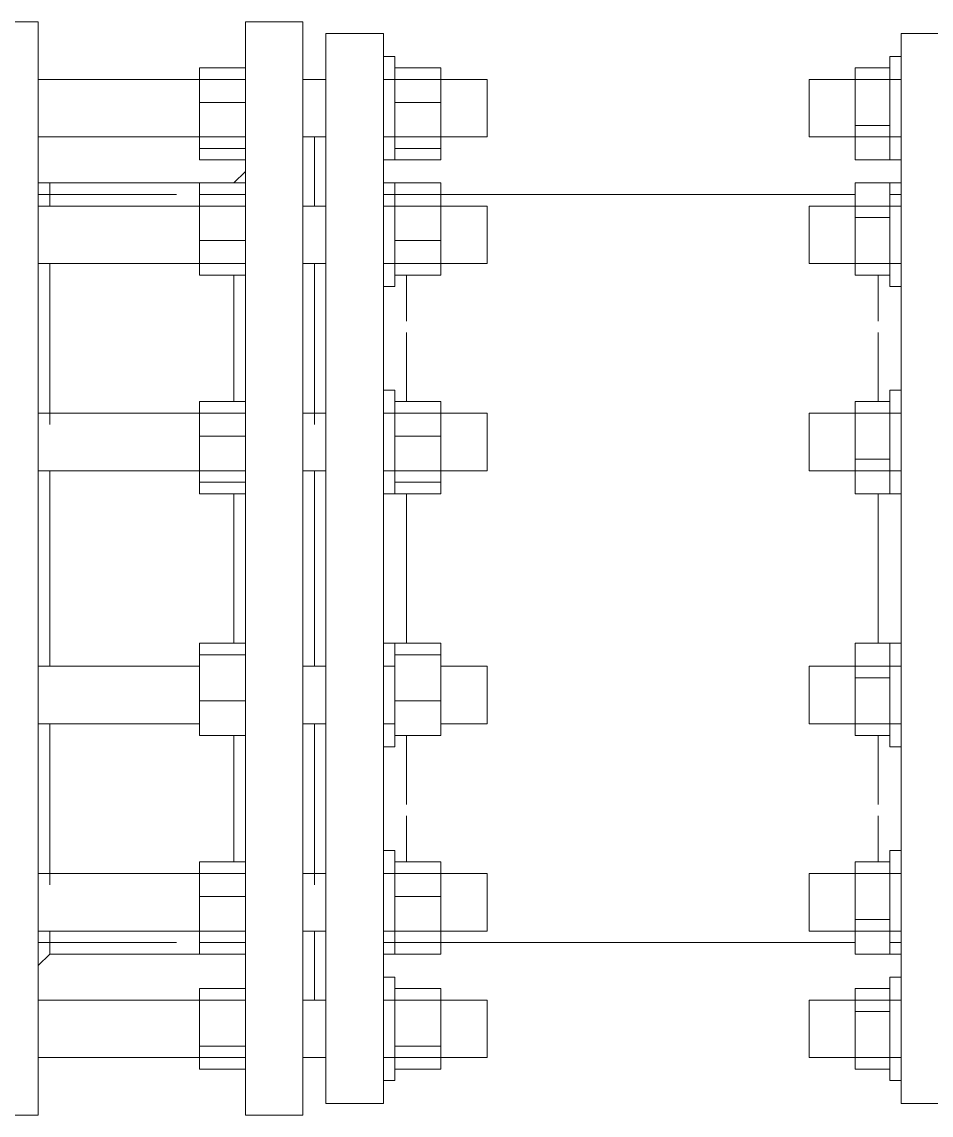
# Model space of a CAD drawing. Extents: x -187 to 52, y -9 to 65.
# Drawn here: x -148.0809 to -147.7466, y 19.7569 to 20.1587 of the extents above; entities that cross this region are included whole.
import ezdxf

# ---------------------------------------------------------------- set-up
doc = ezdxf.new("R2010")
doc.units = 0
doc.header["$MEASUREMENT"] = 0
doc.layers.add('PDF4_Geometría', color=7, linetype='Continuous')

msp = doc.modelspace()

# ---------------------------------------------------------------- linework, layer by layer
at = {"layer": 'PDF4_Geometría', "lineweight": 9}
for points in [[(-148.0156, 20.13751), (-148.0156, 20.14174), (-147.99868, 20.14174), (-147.99868, 20.13751), (-147.99868, 20.13328), (-147.99868, 20.13751), (-147.99868, 20.12906), (-147.99868, 20.11637), (-147.99868, 20.10791), (-147.99868, 20.11214), (-147.99868, 20.10791), (-147.99868, 20.11637), (-147.99868, 20.10791), (-148.0156, 20.10791), (-148.0156, 20.11637), (-148.07481, 20.11637), (-148.07481, 20.12906), (-148.07481, 20.13751), (-148.07481, 20.1502), (-148.07481, 20.15866), (-148.09595, 20.15866)], [(-148.07481, 20.15866), (-148.07481, 20.1502), (-148.07481, 20.13328), (-148.07481, 20.10791), (-148.07481, 20.06985), (-148.07481, 20.02756), (-148.07481, 19.98104), (-148.07481, 19.93452), (-148.07481, 19.888), (-148.07481, 19.84571), (-148.07481, 19.80764), (-148.07481, 19.78227), (-148.07481, 19.76535), (-148.07481, 19.7569), (-148.07481, 19.76535), (-148.07481, 19.77804), (-147.99868, 19.77804), (-147.99868, 19.76535), (-147.99868, 19.7569), (-147.97754, 19.7569), (-147.97754, 19.76535), (-147.97754, 19.77804), (-147.97754, 19.78227)], [(-148.0156, 20.1206), (-148.0156, 20.12483), (-148.0156, 20.12906), (-148.0156, 20.13328), (-148.0156, 20.13751), (-148.07481, 20.13751), (-147.99868, 20.13751), (-147.99868, 20.1502), (-147.99868, 20.15866), (-147.97754, 20.15866), (-147.97754, 20.1502), (-147.97754, 20.13751), (-147.97754, 20.13328), (-147.97754, 20.13751), (-147.97754, 20.12906), (-147.97754, 20.11637), (-147.97331, 20.11637), (-147.96908, 20.11637), (-147.97754, 20.11637), (-147.96908, 20.11637), (-147.96908, 20.11214), (-147.96908, 20.11637), (-147.96908, 20.1206), (-147.96908, 20.12483), (-147.96908, 20.12906), (-147.96908, 20.13328), (-147.96908, 20.13751), (-147.96908, 20.13328)], [(-147.99868, 20.15866), (-147.99868, 20.1502), (-147.99868, 20.13328), (-147.99868, 20.10791), (-147.99868, 20.06985), (-147.99868, 20.02756), (-147.99868, 19.98104), (-147.99868, 19.93452), (-147.99868, 19.888), (-147.99868, 19.84571), (-147.99868, 19.80764), (-147.99868, 19.78227), (-147.99868, 19.76535), (-147.99868, 19.7569)], [(-147.97754, 19.7569), (-147.97754, 19.76535), (-147.97754, 19.78227), (-147.97754, 19.80764), (-147.97754, 19.84571), (-147.97754, 19.888), (-147.97754, 19.93452), (-147.97754, 19.98104), (-147.97754, 20.02756), (-147.97754, 20.06985), (-147.97754, 20.10791), (-147.97754, 20.13328), (-147.97754, 20.1502), (-147.97754, 20.15866)], [(-147.94793, 20.13328), (-147.94793, 20.14174), (-147.94793, 20.14597), (-147.94793, 20.13751), (-147.94793, 20.13328), (-147.94793, 20.13751), (-147.94793, 20.1502), (-147.94793, 20.15443), (-147.96908, 20.15443), (-147.96908, 20.1502), (-147.96908, 20.13751), (-147.97754, 20.13751), (-147.96908, 20.13751)], [(-147.97754, 19.77804), (-147.96908, 19.77804), (-147.96908, 19.76535), (-147.96908, 19.76113), (-147.94793, 19.76113), (-147.94793, 19.76535), (-147.94793, 19.78227), (-147.94793, 19.81187), (-147.94793, 19.84571), (-147.94793, 19.888), (-147.94793, 19.93452), (-147.94793, 19.98104), (-147.94793, 20.02756), (-147.94793, 20.06985), (-147.94793, 20.10368), (-147.94793, 20.13328), (-147.94793, 20.1502), (-147.94793, 20.15443)], [(-147.96908, 20.15443), (-147.96908, 20.1502), (-147.96908, 20.13328), (-147.96908, 20.10368), (-147.96908, 20.06985), (-147.96908, 20.02756), (-147.96908, 19.98104), (-147.96908, 19.93452), (-147.96908, 19.888), (-147.96908, 19.84571), (-147.96908, 19.81187), (-147.96908, 19.78227), (-147.96908, 19.76535), (-147.96908, 19.76113)], [(-147.73225, 20.15443), (-147.75763, 20.15443), (-147.75763, 20.1502), (-147.75763, 20.13328), (-147.75763, 20.10368), (-147.75763, 20.06985), (-147.75763, 20.02756), (-147.75763, 19.98104), (-147.75763, 19.93452), (-147.75763, 19.888), (-147.75763, 19.84571), (-147.75763, 19.81187), (-147.75763, 19.78227), (-147.75763, 19.76535), (-147.75763, 19.76113), (-147.73225, 19.76113)], [(-147.75763, 20.15443), (-147.75763, 20.1502), (-147.75763, 20.13751)], [(-147.94793, 20.13751), (-147.94793, 20.12483), (-147.94793, 20.11637), (-147.94793, 20.10791), (-147.94793, 20.11214), (-147.94793, 20.1206), (-147.94793, 20.13751), (-147.94793, 20.14597), (-147.94793, 20.14174), (-147.94793, 20.13328), (-147.94793, 20.12906), (-147.94793, 20.12483), (-147.94793, 20.1206), (-147.94793, 20.11637), (-147.94793, 20.10791)], [(-147.92679, 20.11214), (-147.92679, 20.10791), (-147.9437, 20.10791), (-147.9437, 20.11214), (-147.9437, 20.10791), (-147.9437, 20.11637), (-147.94793, 20.11637), (-147.90987, 20.11637), (-147.92679, 20.11637), (-147.92679, 20.10791), (-147.9437, 20.10791), (-147.9437, 20.11637), (-147.9437, 20.12483), (-147.9437, 20.13751), (-147.9437, 20.14174), (-147.92679, 20.14174), (-147.92679, 20.13751), (-147.90987, 20.13751), (-147.94793, 20.13751), (-147.9437, 20.13751), (-147.9437, 20.13328), (-147.9437, 20.14174), (-147.9437, 20.14597), (-147.9437, 20.13751)], [(-147.9437, 20.11214), (-147.9437, 20.1206), (-147.9437, 20.13751), (-147.9437, 20.14597), (-147.9437, 20.14174), (-147.9437, 20.12906)], [(-147.76185, 20.13751), (-147.76185, 20.14597), (-147.76185, 20.13751)], [(-147.75763, 20.12483), (-147.75763, 20.13328), (-147.75763, 20.13751), (-147.75763, 20.14597), (-147.75763, 20.14174), (-147.75763, 20.13328), (-147.75763, 20.11637), (-147.75763, 20.10791)], [(-147.75763, 20.13751), (-147.75763, 20.14597), (-147.75763, 20.13751)], [(-148.0156, 20.12906), (-148.0156, 20.14174), (-147.99868, 20.14174), (-147.99868, 20.12906)], [(-147.99868, 20.13328), (-147.99868, 20.14174), (-147.99868, 20.13328)], [(-147.9437, 20.1206), (-147.9437, 20.12483), (-147.9437, 20.12906), (-147.9437, 20.13328), (-147.9437, 20.14174), (-147.92679, 20.14174), (-147.92679, 20.12906)], [(-147.99868, 20.13751), (-147.99868, 20.13328), (-147.99868, 20.12906), (-147.99868, 20.12483), (-147.99868, 20.1206)], [(-147.92679, 20.13751), (-147.92679, 20.13328), (-147.92679, 20.12906), (-147.92679, 20.12483), (-147.92679, 20.1206)], [(-147.77454, 20.11637), (-147.77454, 20.12483), (-147.77454, 20.13328), (-147.77454, 20.13751)], [(-147.76185, 20.12483), (-147.76185, 20.13328), (-147.76185, 20.13751)], [(-147.75763, 20.1206), (-147.75763, 20.11637), (-147.75763, 20.11214), (-147.75763, 20.10791), (-147.75763, 20.11637), (-147.75763, 20.1206), (-147.75763, 20.12483), (-147.75763, 20.12906), (-147.75763, 20.13328), (-147.75763, 20.13751), (-147.75763, 20.13328)], [(-147.77454, 20.1206), (-147.77454, 20.10791), (-147.76185, 20.10791), (-147.76185, 20.1206), (-147.76185, 20.11637)], [(-148.02406, 20.09522), (-148.07481, 20.09522), (-148.07481, 20.10791), (-148.07481, 20.11637), (-147.99868, 20.11637), (-147.99868, 20.10791), (-147.99868, 20.09522), (-147.99868, 20.10368), (-147.99868, 20.09099), (-147.99868, 20.08676)], [(-147.97754, 20.11637), (-147.97754, 20.11214), (-147.97754, 20.09522), (-147.97754, 20.09099)], [(-147.97331, 20.11214), (-147.97331, 20.11637), (-147.97331, 20.11214)], [(-147.96908, 20.11637), (-147.96908, 20.11214), (-147.96908, 20.09522), (-147.96908, 20.09099)], [(-148.0156, 20.11214), (-148.0156, 20.10791), (-147.99868, 20.10791), (-147.99868, 20.11214)], [(-148.07481, 20.10368), (-148.07481, 20.09945), (-148.07058, 20.09945), (-148.00291, 20.09945), (-147.99868, 20.10368)], [(-148.07481, 20.09522), (-148.07481, 20.10368), (-148.07481, 20.09099)], [(-147.9437, 20.09099), (-147.9437, 20.09522), (-147.9437, 20.09945), (-147.9437, 20.09522), (-147.92679, 20.09522), (-147.92679, 20.09945), (-147.9437, 20.09945), (-147.94793, 20.09945), (-147.94793, 20.10368)], [(-147.75763, 20.10368), (-147.75763, 20.09945), (-147.76185, 20.09945), (-147.77454, 20.09945), (-147.77454, 20.08676), (-147.76185, 20.08676), (-147.76185, 20.09945), (-147.77454, 20.09945), (-147.77454, 20.09522), (-147.92679, 20.09522), (-147.92679, 20.07831), (-147.92679, 20.08254)], [(-148.00291, 20.09945), (-147.99868, 20.09945), (-147.99868, 20.09522), (-147.99868, 20.09945), (-147.99868, 20.09522), (-147.99868, 20.09945), (-147.99868, 20.09522), (-147.99868, 20.07831), (-147.99868, 20.09099), (-148.07481, 20.09099), (-148.07481, 20.07831), (-148.07481, 20.07408), (-148.07481, 20.06985), (-147.99868, 20.06985), (-147.99868, 20.07408)], [(-148.07058, 20.09522), (-148.07058, 20.09945), (-148.07058, 20.09522), (-148.07058, 20.09099)], [(-147.99868, 20.00218), (-147.99868, 20.00641), (-147.99868, 19.9895), (-147.99868, 19.99372), (-147.99868, 20.00641), (-147.99868, 20.01487), (-147.99868, 20.01064), (-147.99868, 20.03602), (-147.99868, 20.06562), (-147.99868, 20.06139), (-147.99868, 20.06562), (-147.99868, 20.06139), (-147.99868, 20.06985), (-147.99868, 20.08254), (-147.99868, 20.09522), (-147.99868, 20.09945), (-147.99868, 20.09522), (-147.99868, 20.08254), (-147.99868, 20.06985), (-147.99868, 20.07831), (-147.99868, 20.08254)], [(-147.90987, 20.09099), (-147.94793, 20.09099), (-147.94793, 20.09522), (-147.94793, 20.09945), (-147.94793, 20.09522), (-147.94793, 20.08254), (-147.94793, 20.06985)], [(-147.94793, 20.09945), (-147.94793, 20.09522), (-147.94793, 20.09099), (-147.94793, 20.08676), (-147.94793, 20.07831)], [(-147.9437, 20.06139), (-147.9437, 20.06985), (-147.9437, 20.08254), (-147.9437, 20.09522), (-147.9437, 20.09945), (-147.92679, 20.09945), (-147.92679, 20.09522)], [(-147.9437, 20.09522), (-147.9437, 20.09945), (-147.9437, 20.09522)], [(-147.75763, 20.02333), (-147.75763, 20.01487), (-147.75763, 20.01064), (-147.75763, 20.02756), (-147.75763, 20.04447), (-147.75763, 20.06139), (-147.75763, 20.06985), (-147.75763, 20.06139), (-147.75763, 20.06562), (-147.75763, 20.07831), (-147.75763, 20.09099), (-147.75763, 20.09945), (-147.75763, 20.09522), (-147.76185, 20.09522), (-147.76185, 20.09945), (-147.76185, 20.09099), (-147.76185, 20.07831), (-147.76185, 20.06562), (-147.76185, 20.06139), (-147.76185, 20.06985), (-147.76185, 20.06562), (-147.77454, 20.06562), (-147.77454, 20.06985)], [(-147.76185, 20.09522), (-147.76185, 20.09945), (-147.76185, 20.09522)], [(-147.75763, 20.09099), (-147.75763, 20.09522), (-147.75763, 20.09945)], [(-148.0156, 20.09522), (-148.0156, 20.07831)], [(-147.9437, 20.08254), (-147.9437, 20.07831), (-147.9437, 20.09522), (-147.94793, 20.09522)], [(-147.76185, 20.09099), (-147.76185, 20.09522)], [(-147.75763, 20.09522), (-147.75763, 20.09099), (-147.75763, 20.08254), (-147.75763, 20.07831)], [(-148.0156, 20.08676), (-148.0156, 20.09099)], [(-147.96908, 20.07831), (-147.96908, 20.08676), (-147.96908, 20.09099), (-147.97754, 20.09099), (-147.97754, 20.07831)], [(-147.94793, 20.07408), (-147.94793, 20.06985), (-147.94793, 20.07408), (-147.94793, 20.08676), (-147.94793, 20.09099)], [(-147.9437, 20.08676), (-147.9437, 20.09099), (-147.9437, 20.08676), (-147.9437, 20.07408), (-147.9437, 20.06985), (-147.9437, 20.07408)], [(-147.92679, 20.09099), (-147.92679, 20.08676)], [(-147.76185, 20.07831), (-147.76185, 20.08254), (-147.76185, 20.09099), (-147.76185, 20.08254), (-147.76185, 20.07408), (-147.76185, 20.06985), (-147.75763, 20.06985), (-147.75763, 20.07408), (-147.75763, 20.07831), (-147.75763, 20.08254), (-147.75763, 20.09099), (-147.79146, 20.09099), (-147.79146, 20.08676), (-147.79146, 20.07831), (-147.79146, 20.06985), (-147.79146, 20.07408), (-147.79146, 20.08254), (-147.79146, 20.09099)], [(-147.79146, 20.06985), (-147.77454, 20.06985), (-147.77454, 20.07408), (-147.77454, 20.08254), (-147.77454, 20.09099)], [(-147.77454, 20.08676), (-147.77454, 20.06985), (-147.76185, 20.06985), (-147.76185, 20.08676)], [(-148.0156, 20.06985), (-148.0156, 20.07831), (-148.0156, 20.08254)], [(-147.97754, 20.07408), (-147.97754, 20.06985), (-147.96908, 20.06985), (-147.96908, 20.07408)], [(-147.92679, 20.07408), (-147.92679, 20.06985)], [(-148.07058, 20.06985), (-148.07058, 20.05716), (-148.07058, 20.02756), (-148.07058, 20.01064)], [(-147.97754, 19.90491), (-147.97754, 19.90068), (-147.96908, 19.90068), (-147.96908, 19.90914), (-147.96908, 19.9176), (-147.96908, 19.92183), (-147.97754, 19.92183), (-147.97754, 19.95566), (-147.97754, 19.99372), (-147.96908, 19.99372), (-147.96908, 20.00218), (-147.96908, 20.00641), (-147.96908, 20.01064), (-147.96908, 20.03602), (-147.96908, 20.06985)], [(-147.97754, 20.06985), (-147.97754, 20.03602), (-147.97754, 20.01064), (-147.97754, 20.01487), (-147.97754, 20.00641), (-147.97754, 19.99372), (-147.97754, 19.9895)], [(-147.94793, 20.01064), (-147.94793, 20.02756), (-147.94793, 20.04447), (-147.94793, 20.06139), (-147.94793, 20.06985), (-147.90987, 20.06985)], [(-148.07481, 20.06562), (-148.07481, 20.03602), (-148.07481, 20.01064), (-148.07481, 20.01487), (-148.07481, 20.00641), (-148.07481, 19.99372), (-148.07481, 19.9895)], [(-148.00291, 20.06562), (-148.00291, 20.05716), (-148.00291, 20.02756), (-148.00291, 20.0191)], [(-147.94793, 20.06139), (-147.94793, 20.06562), (-147.94793, 20.06139), (-147.9437, 20.06139), (-147.9437, 20.06562)], [(-147.93948, 20.0487), (-147.93948, 20.05716), (-147.93948, 20.06562)], [(-147.76608, 20.06562), (-147.76608, 20.05716), (-147.76608, 20.0487)], [(-147.76185, 20.06139), (-147.75763, 20.06139)], [(-147.93948, 20.0191), (-147.93948, 20.03179), (-147.93948, 20.04447)], [(-147.76608, 20.04447), (-147.76608, 20.03179), (-147.76608, 20.0191)], [(-147.99868, 20.0191), (-147.99868, 20.00641), (-148.0156, 20.00641), (-148.0156, 20.0191), (-147.99868, 20.0191), (-147.99868, 20.01064), (-147.99868, 20.0191), (-147.99868, 20.02333), (-147.99868, 20.0191), (-147.99868, 20.02333)], [(-147.9437, 20.02333), (-147.94793, 20.02333), (-147.94793, 20.0191), (-147.94793, 20.01064), (-147.94793, 20.00218), (-147.94793, 19.99372)], [(-147.90987, 20.01487), (-147.94793, 20.01487), (-147.94793, 20.01064), (-147.94793, 20.00641), (-147.94793, 20.00218), (-147.94793, 19.99372), (-147.94793, 19.98527), (-147.9437, 19.98527), (-147.9437, 19.99372), (-147.9437, 20.00641), (-147.9437, 20.0191), (-147.9437, 20.02333), (-147.9437, 20.0191), (-147.9437, 20.01064), (-147.9437, 20.00218), (-147.9437, 19.99372)], [(-147.76185, 20.02333), (-147.76185, 20.01487), (-147.76185, 20.01064), (-147.76185, 20.01487)], [(-147.94793, 20.0191), (-147.94793, 20.00641), (-147.94793, 19.99372), (-147.94793, 19.98527)], [(-147.99868, 20.01487), (-148.07481, 20.01487)], [(-147.96908, 20.01064), (-147.96908, 20.01487), (-147.97754, 20.01487)], [(-147.75763, 20.00218), (-147.75763, 20.00641), (-147.75763, 20.01064), (-147.75763, 20.01487), (-147.75763, 20.01064), (-147.75763, 20.01487), (-147.79146, 20.01487)], [(-147.79146, 19.99372), (-147.79146, 20.00218), (-147.79146, 20.01064), (-147.79146, 20.01487), (-147.79146, 20.01064), (-147.79146, 20.00641), (-147.79146, 19.99372), (-147.75763, 19.99372), (-147.75763, 20.00218), (-147.75763, 20.00641)], [(-147.77454, 19.99372), (-147.77454, 20.00218), (-147.77454, 20.01064), (-147.77454, 20.01487), (-147.77454, 19.99795), (-147.76185, 19.99795), (-147.76185, 20.01487), (-147.76185, 20.01064), (-147.76185, 20.00218), (-147.76185, 19.99372), (-147.76185, 19.9895), (-147.76185, 19.98527)], [(-148.0156, 20.00218), (-148.0156, 20.00641), (-148.0156, 19.9895)], [(-147.9437, 20.00218), (-147.9437, 20.00641), (-147.9437, 19.9895)], [(-147.92679, 19.9895), (-147.92679, 20.00641), (-147.92679, 20.00218)], [(-147.76185, 20.00218), (-147.76185, 20.00641)], [(-148.0156, 19.99372), (-148.0156, 19.99795)], [(-147.99868, 19.99795), (-147.99868, 19.99372)], [(-147.9437, 19.98527), (-147.9437, 19.99372), (-147.9437, 19.99795)], [(-147.92679, 19.99795), (-147.92679, 19.99372)], [(-147.77454, 19.99795), (-147.77454, 19.98527), (-147.76185, 19.98527), (-147.76185, 19.99795), (-147.76185, 19.99372)], [(-147.76185, 19.89223), (-147.75763, 19.89223), (-147.75763, 19.89646), (-147.75763, 19.90491), (-147.75763, 19.9176), (-147.75763, 19.93029), (-147.75763, 19.92183), (-147.75763, 19.92606), (-147.75763, 19.9472), (-147.75763, 19.96835), (-147.75763, 19.9895), (-147.75763, 19.99372), (-147.75763, 19.99795)], [(-148.0156, 19.9176), (-148.0156, 19.92183), (-148.07481, 19.92183), (-148.07481, 19.95566), (-148.07481, 19.99372), (-147.99868, 19.99372), (-147.99868, 19.95566), (-147.99868, 19.92183), (-147.99868, 19.90914), (-147.99868, 19.90068)], [(-148.07058, 19.92183), (-148.07058, 19.95566), (-148.07058, 19.99372)], [(-147.96908, 19.99372), (-147.96908, 19.95566), (-147.96908, 19.92183)], [(-147.9437, 19.9176), (-147.9437, 19.90914), (-147.9437, 19.90068), (-147.9437, 19.89646), (-147.9437, 19.89223), (-147.9437, 19.89646), (-147.9437, 19.90914), (-147.9437, 19.92183), (-147.9437, 19.93029), (-147.9437, 19.92183), (-147.9437, 19.9176), (-147.9437, 19.92183), (-147.94793, 19.92183), (-147.94793, 19.92606), (-147.94793, 19.9472), (-147.94793, 19.96835), (-147.94793, 19.9895), (-147.94793, 19.99372), (-147.90987, 19.99372)], [(-147.75763, 19.99372), (-147.75763, 19.9895), (-147.75763, 19.98527)], [(-148.00291, 19.98527), (-148.00291, 19.95566), (-148.00291, 19.93029)], [(-147.93948, 19.93029), (-147.93948, 19.93875), (-147.93948, 19.9472), (-147.93948, 19.96412), (-147.93948, 19.97681), (-147.93948, 19.98104), (-147.93948, 19.98527)], [(-147.76608, 19.98527), (-147.76608, 19.98104), (-147.76608, 19.97681), (-147.76608, 19.96412), (-147.76608, 19.9472), (-147.76608, 19.93875), (-147.76608, 19.93029)], [(-147.9437, 19.93029), (-147.9437, 19.92606), (-147.92679, 19.92606), (-147.92679, 19.93029), (-147.9437, 19.93029), (-147.94793, 19.93029)], [(-147.94793, 19.92183), (-147.94793, 19.93029), (-147.94793, 19.92183)], [(-147.75763, 19.93029), (-147.76185, 19.93029), (-147.77454, 19.93029), (-147.77454, 19.9176), (-147.76185, 19.9176), (-147.76185, 19.93029), (-147.76185, 19.9176), (-147.76185, 19.90491), (-147.76185, 19.89646), (-147.76185, 19.89223), (-147.76185, 19.89646), (-147.76185, 19.90068)], [(-147.76185, 19.93029), (-147.76185, 19.92183), (-147.76185, 19.91337), (-147.76185, 19.90491), (-147.76185, 19.90068), (-147.76185, 19.89646), (-147.77454, 19.89646), (-147.77454, 19.90068), (-147.77454, 19.90491), (-147.77454, 19.91337), (-147.77454, 19.92183)], [(-148.0156, 19.92606), (-148.0156, 19.90914), (-147.99868, 19.90914), (-147.99868, 19.92606)], [(-147.9437, 19.92606), (-147.9437, 19.90914), (-147.92679, 19.90914), (-147.92679, 19.92606)], [(-148.07481, 19.92183), (-148.07481, 19.90914)], [(-147.99868, 19.89223), (-147.99868, 19.89646), (-147.99868, 19.90914), (-147.99868, 19.92183), (-147.99868, 19.90914), (-147.99868, 19.89646), (-147.99868, 19.89223), (-147.99868, 19.89646), (-147.99868, 19.90068), (-147.99868, 19.90914), (-147.99868, 19.9176), (-147.99868, 19.90914), (-147.99868, 19.90068), (-147.99868, 19.89646), (-148.0156, 19.89646), (-148.0156, 19.90914)], [(-147.99868, 19.92183), (-147.99868, 19.9176)], [(-147.97754, 19.92183), (-147.97754, 19.90914)], [(-147.94793, 19.89646), (-147.94793, 19.90068), (-147.94793, 19.90914), (-147.94793, 19.9176), (-147.94793, 19.92183), (-147.94793, 19.90914), (-147.94793, 19.89646), (-147.94793, 19.89223), (-147.9437, 19.89223)], [(-147.94793, 19.92183), (-147.94793, 19.9176), (-147.94793, 19.90914), (-147.94793, 19.90068)], [(-147.90987, 19.92183), (-147.92679, 19.92183), (-147.92679, 19.9176)], [(-147.75763, 19.92183), (-147.75763, 19.9176), (-147.75763, 19.92183), (-147.79146, 19.92183)], [(-147.77454, 19.9176), (-147.77454, 19.90068), (-147.76185, 19.90068), (-147.76185, 19.9176), (-147.76185, 19.92183)], [(-148.07481, 19.82456), (-148.07481, 19.83302), (-148.07481, 19.83725), (-148.07481, 19.84571), (-148.07481, 19.84148), (-148.07481, 19.85416), (-148.07481, 19.88377), (-148.07481, 19.90068), (-148.0156, 19.90068), (-148.0156, 19.90914), (-148.0156, 19.91337)], [(-147.99868, 19.91337), (-147.99868, 19.90914), (-147.99868, 19.89646)], [(-147.94793, 19.83302), (-147.94793, 19.82033), (-147.94793, 19.8161), (-147.94793, 19.82033), (-147.94793, 19.82456), (-147.94793, 19.83302), (-147.94793, 19.84148), (-147.94793, 19.85416), (-147.94793, 19.86685), (-147.94793, 19.888), (-147.94793, 19.90068), (-147.9437, 19.90068), (-147.9437, 19.90914), (-147.9437, 19.91337)], [(-147.92679, 19.91337), (-147.92679, 19.90914), (-147.92679, 19.90068), (-147.90987, 19.90068)], [(-147.79146, 19.90068), (-147.75763, 19.90068), (-147.75763, 19.90491), (-147.75763, 19.90914), (-147.75763, 19.91337), (-147.75763, 19.90914)], [(-147.76185, 19.90914), (-147.76185, 19.91337)], [(-147.92679, 19.90914), (-147.92679, 19.89646), (-147.9437, 19.89646), (-147.9437, 19.90914)], [(-148.07481, 19.90491), (-148.07481, 19.90068)], [(-147.99868, 19.82456), (-147.99868, 19.83302), (-147.99868, 19.83725), (-147.99868, 19.84571), (-147.99868, 19.84148), (-147.99868, 19.85416), (-147.99868, 19.88377), (-147.99868, 19.90068), (-147.99868, 19.90491)], [(-148.07058, 19.84148), (-148.07058, 19.85839), (-148.07058, 19.888), (-148.07058, 19.90068)], [(-147.97754, 19.90068), (-147.97754, 19.87954), (-147.97754, 19.84571), (-147.97754, 19.84148), (-147.97754, 19.84571), (-147.97754, 19.83725), (-147.97754, 19.83302), (-147.97754, 19.82456), (-147.96908, 19.82456), (-147.96908, 19.83302)], [(-147.96908, 19.90068), (-147.96908, 19.87954), (-147.96908, 19.84571), (-147.96908, 19.84148)], [(-147.75763, 19.84994), (-147.75763, 19.84148), (-147.75763, 19.84571), (-147.75763, 19.85416), (-147.75763, 19.86685), (-147.75763, 19.888), (-147.75763, 19.90068), (-147.75763, 19.89646)], [(-148.00291, 19.89646), (-148.00291, 19.888), (-148.00291, 19.85839), (-148.00291, 19.84994)], [(-147.93948, 19.87108), (-147.93948, 19.88377), (-147.93948, 19.89646)], [(-147.76608, 19.89646), (-147.76608, 19.88377), (-147.76608, 19.87108)], [(-147.93948, 19.84994), (-147.93948, 19.85839), (-147.93948, 19.86685)], [(-147.76608, 19.86685), (-147.76608, 19.85839), (-147.76608, 19.84994)], [(-147.9437, 19.85416), (-147.94793, 19.85416)], [(-147.94793, 19.84148), (-147.94793, 19.84571), (-147.94793, 19.85416), (-147.94793, 19.84571), (-147.94793, 19.83302), (-147.94793, 19.82456)], [(-147.79146, 19.84571), (-147.75763, 19.84571), (-147.75763, 19.84994), (-147.75763, 19.85416), (-147.76185, 19.85416)], [(-147.77454, 19.82456), (-147.77454, 19.83302), (-147.77454, 19.84148), (-147.77454, 19.84571), (-147.77454, 19.82879), (-147.76185, 19.82879), (-147.76185, 19.84571), (-147.76185, 19.84148), (-147.76185, 19.83302), (-147.76185, 19.82456), (-147.76185, 19.8161), (-147.76185, 19.82879), (-147.76185, 19.84148), (-147.76185, 19.84571), (-147.76185, 19.84994), (-147.76185, 19.85416), (-147.76185, 19.84994), (-147.76185, 19.84148)], [(-147.99868, 19.84571), (-148.07481, 19.84571)], [(-147.96908, 19.83725), (-147.96908, 19.84148), (-147.96908, 19.84571), (-147.97754, 19.84571)], [(-147.90987, 19.84571), (-147.94793, 19.84571), (-147.94793, 19.84148), (-147.94793, 19.83725)], [(-147.79146, 19.82456), (-147.75763, 19.82456), (-147.75763, 19.83302), (-147.75763, 19.83725), (-147.75763, 19.84148), (-147.75763, 19.84571), (-147.75763, 19.84148), (-147.75763, 19.82879), (-147.75763, 19.8161), (-147.75763, 19.82456), (-147.75763, 19.82879)], [(-147.79146, 19.83725), (-147.79146, 19.84571), (-147.79146, 19.84148), (-147.79146, 19.83302)], [(-148.0156, 19.83725), (-148.0156, 19.82033), (-147.99868, 19.82033), (-147.99868, 19.83725)], [(-147.9437, 19.83725), (-147.9437, 19.82033), (-147.92679, 19.82033), (-147.92679, 19.83725)], [(-147.76185, 19.83302), (-147.76185, 19.83725)], [(-147.77454, 19.82879), (-147.77454, 19.8161), (-147.76185, 19.8161), (-147.76185, 19.82879), (-147.76185, 19.82456)], [(-148.07481, 19.82033), (-148.07481, 19.8161), (-148.07481, 19.80764), (-148.07481, 19.8161), (-148.07481, 19.82456), (-147.99868, 19.82456), (-147.99868, 19.8161), (-147.99868, 19.80764), (-147.99868, 19.8161), (-147.99868, 19.82033), (-147.99868, 19.8161), (-148.0156, 19.8161), (-148.0156, 19.82033)], [(-148.07058, 19.82033), (-148.07058, 19.8161), (-148.07058, 19.82033), (-148.07058, 19.82456)], [(-147.97754, 19.82456), (-147.97754, 19.82033), (-147.97754, 19.80342), (-147.97754, 19.79919), (-147.97754, 19.79496), (-147.97754, 19.7865)], [(-147.96908, 19.7865), (-147.96908, 19.79496), (-147.96908, 19.79919), (-147.96908, 19.80342), (-147.96908, 19.82033), (-147.96908, 19.82456)], [(-147.90987, 19.79919), (-147.94793, 19.79919), (-147.94793, 19.81187), (-147.94793, 19.8161), (-147.94793, 19.82033), (-147.94793, 19.82456), (-147.90987, 19.82456)], [(-147.75763, 19.8161), (-147.75763, 19.82033), (-147.75763, 19.82456)], [(-148.00291, 19.8161), (-147.99868, 19.8161), (-147.99868, 19.82033), (-147.99868, 19.80764), (-147.99868, 19.79919), (-148.07481, 19.79919), (-148.07481, 19.80764), (-148.07481, 19.82033), (-148.02406, 19.82033)], [(-147.94793, 19.8161), (-147.9437, 19.8161), (-147.92679, 19.8161), (-147.92679, 19.82033)], [(-147.94793, 19.82033), (-147.9437, 19.82033), (-147.9437, 19.8161), (-147.92679, 19.8161), (-147.92679, 19.82033), (-147.77454, 19.82033), (-147.77454, 19.8161), (-147.76185, 19.8161), (-147.76185, 19.82033), (-147.75763, 19.82033)], [(-147.9437, 19.8161), (-147.9437, 19.82033), (-147.9437, 19.8161)], [(-147.99868, 19.80764), (-147.99868, 19.8161), (-148.00291, 19.8161), (-148.07058, 19.8161), (-148.07481, 19.81187), (-148.07481, 19.80764)], [(-147.76185, 19.8161), (-147.75763, 19.8161), (-147.75763, 19.81187), (-147.75763, 19.79919), (-147.75763, 19.79496), (-147.75763, 19.79073), (-147.75763, 19.7865), (-147.75763, 19.78227), (-147.75763, 19.77804), (-147.75763, 19.76535), (-147.75763, 19.76113)], [(-147.99868, 19.79073), (-147.99868, 19.7865), (-147.99868, 19.79496), (-147.99868, 19.79919), (-147.99868, 19.80764), (-147.99868, 19.80342), (-147.99868, 19.79919), (-147.99868, 19.80342), (-148.0156, 19.80342), (-148.0156, 19.79919), (-147.99868, 19.79919), (-147.99868, 19.80342), (-148.0156, 19.80342), (-148.0156, 19.79919), (-148.0156, 19.79496)], [(-147.94793, 19.78227), (-147.94793, 19.77804), (-147.94793, 19.79496), (-147.94793, 19.80342), (-147.94793, 19.80764), (-147.94793, 19.79919), (-147.94793, 19.80342), (-147.94793, 19.80764), (-147.94793, 19.79919), (-147.94793, 19.79496), (-147.94793, 19.7865)], [(-147.75763, 19.79496), (-147.75763, 19.79073), (-147.75763, 19.80342), (-147.75763, 19.80764), (-147.75763, 19.80342), (-147.75763, 19.79919)], [(-147.9437, 19.79496), (-147.9437, 19.79919), (-147.9437, 19.80342), (-147.92679, 19.80342), (-147.92679, 19.79919), (-147.92679, 19.79496)], [(-148.07481, 19.79919), (-148.07481, 19.79496), (-148.07481, 19.7865)], [(-148.0156, 19.79919), (-148.0156, 19.78227), (-147.99868, 19.78227), (-147.99868, 19.79919), (-147.99868, 19.79496)], [(-147.94793, 19.79919), (-147.94793, 19.79496), (-147.94793, 19.78227), (-147.94793, 19.77804), (-147.94793, 19.77381), (-147.94793, 19.76958), (-147.94793, 19.77804)], [(-147.9437, 19.79919), (-147.9437, 19.78227), (-147.92679, 19.78227), (-147.92679, 19.79919)], [(-147.77454, 19.78227), (-147.77454, 19.79073), (-147.77454, 19.79919)], [(-147.77454, 19.79496), (-147.77454, 19.77804), (-147.76185, 19.77804), (-147.76185, 19.79496), (-147.76185, 19.79073), (-147.76185, 19.78227)], [(-148.0156, 19.7865), (-148.0156, 19.79073)], [(-147.9437, 19.7865), (-147.9437, 19.79073)], [(-147.92679, 19.79073), (-147.92679, 19.7865)], [(-147.75763, 19.77804), (-147.75763, 19.77381), (-147.75763, 19.76958), (-147.75763, 19.77381), (-147.75763, 19.79073), (-147.75763, 19.78227)], [(-148.19322, 19.77804), (-148.19322, 19.76535), (-148.19322, 19.7569), (-148.17208, 19.7569), (-148.17208, 19.76535), (-148.17208, 19.77804), (-148.17208, 19.78227), (-148.17208, 19.77804), (-148.09595, 19.77804), (-148.09595, 19.76535), (-148.09595, 19.7569), (-148.07481, 19.7569)], [(-148.07481, 19.78227), (-148.07481, 19.77804)], [(-147.99868, 19.78227), (-147.99868, 19.77381), (-148.0156, 19.77381), (-148.0156, 19.78227), (-148.0156, 19.77804), (-148.0156, 19.77381), (-147.99868, 19.77381), (-147.99868, 19.77804), (-147.99868, 19.78227), (-147.99868, 19.77804)], [(-147.96908, 19.77804), (-147.96908, 19.78227)], [(-147.77454, 19.77804), (-147.77454, 19.78227)], [(-147.99868, 19.77804), (-147.99868, 19.77381), (-147.99868, 19.77804)], [(-147.94793, 19.76113), (-147.94793, 19.76535), (-147.94793, 19.77804), (-147.90987, 19.77804)], [(-147.77454, 19.77804), (-147.77454, 19.77381), (-147.76185, 19.77381), (-147.76185, 19.77804)]]:
    msp.add_lwpolyline(points, dxfattribs=at)
for points in [[(-147.99868, 20.11214), (-147.99868, 20.1206), (-147.99868, 20.13751), (-147.99868, 20.14597), (-147.99868, 20.14174), (-147.99868, 20.14597), (-147.99868, 20.13751), (-147.99868, 20.1206)], [(-147.99868, 20.13328), (-147.99868, 20.14174), (-147.99868, 20.14597), (-147.99868, 20.13751), (-147.99868, 20.14597), (-147.99868, 20.14174)], [(-147.94793, 20.14597), (-147.9437, 20.14597)], [(-147.76185, 20.14174), (-147.77454, 20.14174), (-147.77454, 20.13751), (-147.77454, 20.1206), (-147.76185, 20.1206), (-147.76185, 20.13751), (-147.76185, 20.14597), (-147.76185, 20.14174), (-147.76185, 20.13328), (-147.76185, 20.11637), (-147.76185, 20.12483), (-147.76185, 20.13328), (-147.76185, 20.13751), (-147.75763, 20.13751), (-147.76185, 20.13751)], [(-147.76185, 20.14597), (-147.75763, 20.14597)], [(-147.76185, 20.14174), (-147.76185, 20.13751), (-147.77454, 20.13751), (-147.77454, 20.14174)], [(-148.07481, 20.13328), (-148.07481, 20.13751)], [(-147.99868, 20.11637), (-147.99868, 20.12483), (-147.99868, 20.13751), (-147.99868, 20.12483)], [(-147.90987, 20.12483), (-147.90987, 20.11637), (-147.90987, 20.12483), (-147.90987, 20.13328), (-147.90987, 20.13751), (-147.90987, 20.13328)], [(-147.90987, 20.1206), (-147.90987, 20.11637), (-147.90987, 20.1206), (-147.90987, 20.13328), (-147.90987, 20.13751), (-147.90987, 20.13328)], [(-147.79146, 20.13751), (-147.77454, 20.13751)], [(-147.79146, 20.13328), (-147.79146, 20.13751), (-147.79146, 20.12906), (-147.79146, 20.1206), (-147.79146, 20.11637), (-147.79146, 20.12483)], [(-147.79146, 20.13751), (-147.79146, 20.13328), (-147.79146, 20.12483), (-147.79146, 20.11637), (-147.79146, 20.1206), (-147.79146, 20.12906)], [(-148.0156, 20.12906), (-148.0156, 20.11214), (-147.99868, 20.11214), (-147.99868, 20.12906)], [(-147.9437, 20.12906), (-147.9437, 20.11214), (-147.92679, 20.11214), (-147.92679, 20.12906)], [(-147.99868, 20.11637), (-147.99868, 20.10791), (-147.99868, 20.11214), (-147.99868, 20.11637), (-147.99868, 20.11214), (-147.99868, 20.10791)], [(-147.97754, 20.11214), (-147.97754, 20.11637)], [(-147.97331, 20.09099), (-147.97331, 20.09522), (-147.97331, 20.11214), (-147.97331, 20.11637), (-147.97331, 20.11214), (-147.97331, 20.11637), (-147.97331, 20.11214), (-147.97331, 20.09522)], [(-147.97331, 20.09099), (-147.97331, 20.09522), (-147.97331, 20.11214), (-147.97331, 20.11637), (-147.97331, 20.11214), (-147.97331, 20.09522)], [(-147.94793, 20.11637), (-147.94793, 20.10791), (-147.94793, 20.11214)], [(-147.9437, 20.11637), (-147.9437, 20.11214), (-147.9437, 20.10791)], [(-147.77454, 20.10791), (-147.76185, 20.10791), (-147.76185, 20.11214), (-147.76185, 20.11637), (-147.75763, 20.11637), (-147.79146, 20.11637), (-147.77454, 20.11637), (-147.77454, 20.11214)], [(-147.76185, 20.11637), (-147.76185, 20.11214), (-147.76185, 20.10791), (-147.76185, 20.11214)], [(-147.76185, 20.11637), (-147.76185, 20.10791), (-147.76185, 20.11214)], [(-147.75763, 20.11637), (-147.75763, 20.11214), (-147.75763, 20.10791), (-147.75763, 20.11214)], [(-147.9437, 20.10791), (-147.94793, 20.10791)], [(-147.75763, 20.10791), (-147.76185, 20.10791)], [(-147.99868, 20.09945), (-147.99868, 20.09522), (-148.0156, 20.09522), (-148.0156, 20.09945)], [(-147.99868, 20.09099), (-147.99868, 20.09522), (-147.99868, 20.09945), (-147.99868, 20.09522)], [(-147.94793, 20.09945), (-147.9437, 20.09945)], [(-147.76185, 20.09945), (-147.75763, 20.09945)], [(-147.99868, 20.06985), (-147.99868, 20.07408), (-147.99868, 20.08676), (-147.99868, 20.09099), (-147.99868, 20.08676), (-147.99868, 20.07408)], [(-147.90987, 20.08676), (-147.90987, 20.07831), (-147.90987, 20.06985), (-147.90987, 20.07831), (-147.90987, 20.08676), (-147.90987, 20.09099)], [(-148.0156, 20.07831), (-148.0156, 20.06562), (-147.99868, 20.06562), (-147.99868, 20.07831)], [(-147.9437, 20.07831), (-147.9437, 20.06562), (-147.92679, 20.06562), (-147.92679, 20.07831)], [(-147.97331, 20.01064), (-147.97331, 20.03602), (-147.97331, 20.06985), (-147.97331, 20.03602)], [(-147.97331, 20.01064), (-147.97331, 20.03602), (-147.97331, 20.06985), (-147.97331, 20.03602)], [(-147.75763, 20.02333), (-147.76185, 20.02333), (-147.76185, 20.01487), (-147.76185, 20.00218), (-147.76185, 19.9895), (-147.76185, 19.98527), (-147.75763, 19.98527), (-147.75763, 19.9895), (-147.75763, 20.00218), (-147.75763, 20.01487)], [(-147.99868, 19.98527), (-147.99868, 19.99372), (-147.99868, 20.00641), (-147.99868, 20.0191), (-147.99868, 20.00641), (-147.99868, 19.99372)], [(-147.92679, 20.0191), (-147.92679, 20.00641), (-147.9437, 20.00641), (-147.9437, 20.0191)], [(-147.76185, 20.0191), (-147.76185, 20.01487), (-147.77454, 20.01487), (-147.77454, 20.0191)], [(-147.90987, 20.01064), (-147.90987, 20.00218), (-147.90987, 19.99372), (-147.90987, 20.00218), (-147.90987, 20.01064), (-147.90987, 20.01487)], [(-147.99868, 19.99372), (-147.99868, 20.00218), (-147.99868, 20.01064), (-147.99868, 20.00218)], [(-147.99868, 19.98527), (-147.99868, 19.99372)], [(-147.97331, 19.92183), (-147.97331, 19.95566), (-147.97331, 19.99372), (-147.97331, 19.95566)], [(-147.97331, 19.92183), (-147.97331, 19.95566), (-147.97331, 19.99372), (-147.97331, 19.95566)], [(-148.0156, 19.9895), (-148.0156, 19.98527), (-147.99868, 19.98527), (-147.99868, 19.9895)], [(-147.9437, 19.9895), (-147.9437, 19.98527), (-147.92679, 19.98527), (-147.92679, 19.9895)], [(-147.99868, 19.93029), (-147.99868, 19.92606), (-148.0156, 19.92606), (-148.0156, 19.93029)], [(-147.99868, 19.92183), (-147.99868, 19.93029), (-147.99868, 19.92183), (-147.99868, 19.93029), (-147.99868, 19.92183), (-147.99868, 19.9176)], [(-147.90987, 19.92183), (-147.90987, 19.9176), (-147.90987, 19.90914), (-147.90987, 19.90068), (-147.90987, 19.90914), (-147.90987, 19.9176)], [(-147.79146, 19.91337), (-147.79146, 19.90491), (-147.79146, 19.90068), (-147.79146, 19.90914), (-147.79146, 19.9176), (-147.79146, 19.92183)], [(-147.97331, 19.84148), (-147.97331, 19.84571), (-147.97331, 19.87954), (-147.97331, 19.90068), (-147.97331, 19.87954), (-147.97331, 19.84571)], [(-147.97331, 19.84148), (-147.97331, 19.84571), (-147.97331, 19.87954), (-147.97331, 19.90068), (-147.97331, 19.87954), (-147.97331, 19.84571)], [(-147.99868, 19.84148), (-147.99868, 19.84571), (-147.99868, 19.85416), (-147.99868, 19.84571), (-147.99868, 19.83302), (-147.99868, 19.84571), (-147.99868, 19.85416), (-147.99868, 19.84571), (-147.99868, 19.84148), (-147.99868, 19.83302)], [(-147.9437, 19.83302), (-147.9437, 19.84571), (-147.9437, 19.85416), (-147.9437, 19.84571), (-147.9437, 19.84148)], [(-147.99868, 19.84994), (-147.99868, 19.83725), (-148.0156, 19.83725), (-148.0156, 19.84994)], [(-147.92679, 19.84994), (-147.92679, 19.83725), (-147.9437, 19.83725), (-147.9437, 19.84994)], [(-147.77454, 19.84994), (-147.77454, 19.84571), (-147.76185, 19.84571), (-147.76185, 19.84994)], [(-147.90987, 19.84148), (-147.90987, 19.84571), (-147.90987, 19.84148), (-147.90987, 19.83302), (-147.90987, 19.82456), (-147.90987, 19.83302)], [(-147.99868, 19.82456), (-147.99868, 19.83302), (-147.99868, 19.82456), (-147.99868, 19.82033), (-147.99868, 19.8161), (-147.99868, 19.82033), (-147.99868, 19.83302), (-147.99868, 19.82033), (-147.99868, 19.8161), (-147.99868, 19.82033)], [(-147.9437, 19.83302), (-147.9437, 19.82456), (-147.9437, 19.82033), (-147.9437, 19.8161), (-147.9437, 19.82033)], [(-147.79146, 19.83302), (-147.79146, 19.82879), (-147.79146, 19.82456)], [(-147.97331, 19.79919), (-147.97331, 19.80342), (-147.97331, 19.79919), (-147.97331, 19.80342), (-147.97331, 19.82033), (-147.97331, 19.82456), (-147.97331, 19.82033), (-147.97331, 19.80342), (-147.97331, 19.79919), (-147.97331, 19.80342)], [(-147.97331, 19.79919), (-147.97331, 19.80342), (-147.97331, 19.82033), (-147.97331, 19.82456), (-147.97331, 19.82033), (-147.97331, 19.80342)], [(-147.99868, 19.82033), (-147.99868, 19.8161), (-147.99868, 19.82033), (-147.99868, 19.8161)], [(-147.9437, 19.8161), (-147.94793, 19.8161)], [(-147.75763, 19.8161), (-147.76185, 19.8161)], [(-147.99868, 19.79919), (-147.99868, 19.80764), (-147.99868, 19.80342)], [(-147.99868, 19.79919), (-147.99868, 19.80764), (-147.99868, 19.80342), (-147.99868, 19.79496), (-147.99868, 19.77804), (-147.99868, 19.79496), (-147.99868, 19.80342), (-147.99868, 19.80764), (-147.99868, 19.79919), (-147.99868, 19.79496), (-147.99868, 19.78227), (-147.99868, 19.79496)], [(-147.94793, 19.80764), (-147.9437, 19.80764)], [(-147.9437, 19.79919), (-147.9437, 19.80764), (-147.9437, 19.80342)], [(-147.9437, 19.77804), (-147.9437, 19.79496), (-147.9437, 19.80342), (-147.9437, 19.80764), (-147.9437, 19.79919), (-147.9437, 19.79496), (-147.9437, 19.78227), (-147.9437, 19.77804), (-147.9437, 19.77381), (-147.9437, 19.76958)], [(-147.76185, 19.80764), (-147.75763, 19.80764)], [(-147.76185, 19.79073), (-147.76185, 19.80342), (-147.76185, 19.80764), (-147.76185, 19.80342), (-147.76185, 19.79919), (-147.76185, 19.79073), (-147.76185, 19.78227), (-147.76185, 19.77804), (-147.76185, 19.77381), (-147.76185, 19.76958), (-147.76185, 19.77381)], [(-147.76185, 19.79919), (-147.76185, 19.80764), (-147.76185, 19.80342)], [(-147.75763, 19.79919), (-147.75763, 19.80342), (-147.75763, 19.80764)], [(-147.97754, 19.79919), (-147.97754, 19.80342)], [(-147.96908, 19.80342), (-147.96908, 19.79919)], [(-147.92679, 19.80342), (-147.92679, 19.79919), (-147.9437, 19.79919), (-147.9437, 19.80342)], [(-147.76185, 19.79919), (-147.75763, 19.79919), (-147.79146, 19.79919), (-147.77454, 19.79919), (-147.77454, 19.80342), (-147.76185, 19.80342)], [(-147.77454, 19.80342), (-147.77454, 19.79496), (-147.76185, 19.79496), (-147.76185, 19.80342)], [(-147.97754, 19.79919), (-147.97331, 19.79919), (-147.96908, 19.79919)], [(-147.90987, 19.79496), (-147.90987, 19.79919), (-147.90987, 19.79496), (-147.90987, 19.78227), (-147.90987, 19.77804), (-147.90987, 19.78227)], [(-147.79146, 19.78227), (-147.79146, 19.77804), (-147.79146, 19.7865), (-147.79146, 19.79496), (-147.79146, 19.79919), (-147.79146, 19.79073)], [(-147.79146, 19.77804), (-147.79146, 19.78227), (-147.79146, 19.79073), (-147.79146, 19.79919), (-147.79146, 19.79496), (-147.79146, 19.7865)], [(-147.90987, 19.79073), (-147.90987, 19.79496), (-147.90987, 19.79073), (-147.90987, 19.77804)], [(-147.99868, 19.77804), (-147.99868, 19.78227), (-147.99868, 19.77804), (-147.99868, 19.77381), (-147.99868, 19.76958), (-147.99868, 19.77804), (-147.99868, 19.76958), (-147.99868, 19.77381)], [(-147.92679, 19.78227), (-147.92679, 19.77381), (-147.9437, 19.77381), (-147.9437, 19.78227), (-147.9437, 19.77804), (-147.9437, 19.76958), (-147.9437, 19.77381), (-147.9437, 19.77804), (-147.9437, 19.77381), (-147.92679, 19.77381), (-147.92679, 19.77804)], [(-147.99868, 19.77804), (-147.99868, 19.76958), (-147.99868, 19.77381), (-147.99868, 19.76958)], [(-147.94793, 19.77804), (-147.94793, 19.76958), (-147.94793, 19.77381)], [(-147.76185, 19.77804), (-147.76185, 19.77381), (-147.77454, 19.77381), (-147.77454, 19.77804), (-147.79146, 19.77804), (-147.75763, 19.77804)], [(-147.76185, 19.77804), (-147.76185, 19.76958), (-147.76185, 19.77381)], [(-147.75763, 19.77804), (-147.75763, 19.77381), (-147.75763, 19.76958)], [(-147.9437, 19.76958), (-147.94793, 19.76958)], [(-147.75763, 19.76958), (-147.76185, 19.76958)]]:
    msp.add_lwpolyline(points, close=True, dxfattribs=at)

doc.saveas('drawing.dxf')
